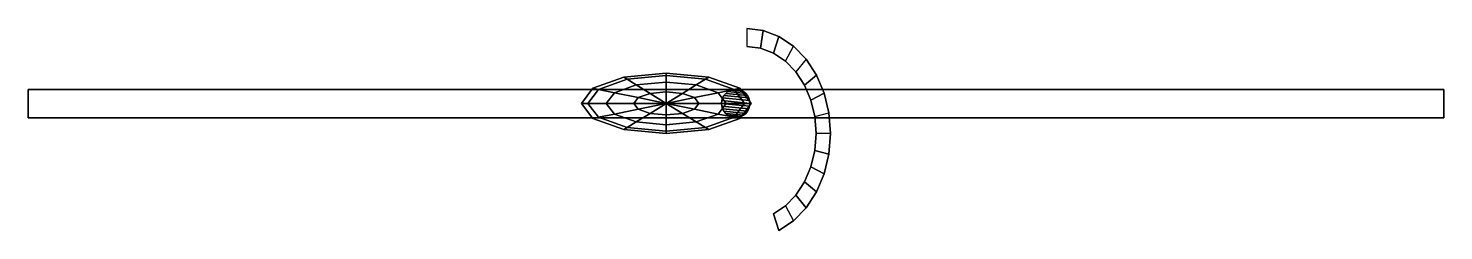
# Model space of a CAD drawing. Extents: x -25 to 25, y -4.5 to 2.7.
import ezdxf

# ---------------------------------------------------------------- set-up
doc = ezdxf.new("R2010")
doc.units = 0

# ---------------------------------------------------------------- blocks, each defined once
blk = doc.blocks.new('Noteline_007')
at = {"layer": 'Meshes', "color": 250}
mesh = blk.add_polyface(dxfattribs=at)
corners = [(25.030409, 0.499658, -0.169316), (25.030409, -0.499659, -0.169316), (-25.018436, -0.499658, -0.169316), (-25.018421, 0.499659, -0.169316), (25.030422, 0.499658, 0.219393), (25.030392, -0.499659, 0.219393), (-25.01844, -0.499658, 0.219393), (-25.018429, 0.499658, 0.219393)]
mesh.append_faces([[corners[k] for k in face] for face in [(0, 1, 2, 3), (4, 7, 6, 5), (0, 4, 5, 1), (1, 5, 6, 2), (2, 6, 7, 3), (4, 0, 3, 7)]], dxfattribs={"color": 250})
blk = doc.blocks.new('Noteline_006')
at = {"layer": 'Meshes', "color": 250}
mesh = blk.add_polyface(dxfattribs=at)
corners = [(25.030409, 0.499658, -0.169316), (25.030409, -0.499659, -0.169316), (-25.018436, -0.499658, -0.169316), (-25.018421, 0.499659, -0.169316), (25.030422, 0.499658, 0.219393), (25.030392, -0.499659, 0.219393), (-25.01844, -0.499658, 0.219393), (-25.018429, 0.499658, 0.219393)]
mesh.append_faces([[corners[k] for k in face] for face in [(0, 1, 2, 3), (4, 7, 6, 5), (0, 4, 5, 1), (1, 5, 6, 2), (2, 6, 7, 3), (4, 0, 3, 7)]], dxfattribs={"color": 250})
blk = doc.blocks.new('Noteline_005')
at = {"layer": 'Meshes', "color": 250}
mesh = blk.add_polyface(dxfattribs=at)
corners = [(25.030409, 0.499658, -0.169316), (25.030409, -0.499659, -0.169316), (-25.018436, -0.499658, -0.169316), (-25.018421, 0.499659, -0.169316), (25.030422, 0.499658, 0.219393), (25.030392, -0.499659, 0.219393), (-25.01844, -0.499658, 0.219393), (-25.018429, 0.499658, 0.219393)]
mesh.append_faces([[corners[k] for k in face] for face in [(0, 1, 2, 3), (4, 7, 6, 5), (0, 4, 5, 1), (1, 5, 6, 2), (2, 6, 7, 3), (4, 0, 3, 7)]], dxfattribs={"color": 250})
blk = doc.blocks.new('Noteline_004')
at = {"layer": 'Meshes', "color": 250}
mesh = blk.add_polyface(dxfattribs=at)
corners = [(25.030409, 0.499658, -0.169316), (25.030409, -0.499659, -0.169316), (-25.018436, -0.499658, -0.169316), (-25.018421, 0.499659, -0.169316), (25.030422, 0.499658, 0.219393), (25.030392, -0.499659, 0.219393), (-25.01844, -0.499658, 0.219393), (-25.018429, 0.499658, 0.219393)]
mesh.append_faces([[corners[k] for k in face] for face in [(0, 1, 2, 3), (4, 7, 6, 5), (0, 4, 5, 1), (1, 5, 6, 2), (2, 6, 7, 3), (4, 0, 3, 7)]], dxfattribs={"color": 250})
blk = doc.blocks.new('Noteline')
at = {"layer": 'Meshes', "color": 250}
mesh = blk.add_polyface(dxfattribs=at)
corners = [(25.030409, 0.499658, -0.169316), (25.030409, -0.499659, -0.169316), (-25.018436, -0.499658, -0.169316), (-25.018421, 0.499659, -0.169316), (25.030422, 0.499658, 0.219393), (25.030392, -0.499659, 0.219393), (-25.01844, -0.499658, 0.219393), (-25.018429, 0.499658, 0.219393)]
mesh.append_faces([[corners[k] for k in face] for face in [(0, 1, 2, 3), (4, 7, 6, 5), (0, 4, 5, 1), (1, 5, 6, 2), (2, 6, 7, 3), (4, 0, 3, 7)]], dxfattribs={"color": 250})
blk = doc.blocks.new('Cylinder_002')
at = {"layer": 'Meshes', "color": 50}
mesh = blk.add_polyface(dxfattribs=at)
corners = [(0.354293, 0.354293, -10.028073), (0.416605, 0.278366, -10.028073), (0.462906, 0.191742, -10.028073), (0.491419, 0.097749, -10.028073), (0.501046, 0, -10.028073), (0.491419, -0.097749, -10.028073), (0.462906, -0.191742, -10.028073), (0.416605, -0.278366, -10.028073), (0.354293, -0.354293, -10.028073), (0.278366, -0.416605, -10.028073), (0.191742, -0.462906, -10.028073), (0.097749, -0.491419, -10.028073), (0, -0.501046, -10.028073), (-0.097749, -0.491418, -10.028073), (-0.191742, -0.462906, -10.028073), (-0.278366, -0.416604, -10.028073), (-0.354293, -0.354293, -10.028073), (-0.416605, -0.278366, -10.028073), (-0.462906, -0.191742, -10.028073), (-0.491419, -0.097749, -10.028073), (-0.501046, 0, -10.028073), (-0.491418, 0.09775, -10.028073), (-0.462906, 0.191743, -10.028073), (-0.416604, 0.278367, -10.028073), (-0.354293, 0.354293, -10.028073), (-0.278366, 0.416605, -10.028073), (-0.191741, 0.462906, -10.028073), (-0.097748, 0.491419, -10.028073), (0.000001, 0.501046, -10.028073), (0.09775, 0.491418, -10.028073), (0.191743, 0.462906, -10.028073), (0.278367, 0.416604, -10.028073), (0.354294, 0.354292, 10.028073), (0.416605, 0.278365, 10.028073), (0.462907, 0.191741, 10.028073), (0.491419, 0.097748, 10.028073), (0.501046, -0.000001, 10.028073), (0.491418, -0.09775, 10.028073), (0.462906, -0.191743, 10.028073), (0.416604, -0.278367, 10.028073), (0.354293, -0.354293, 10.028073), (0.278366, -0.416605, 10.028073), (0.191742, -0.462906, 10.028073), (0.097749, -0.491418, 10.028073), (0, -0.501046, 10.028073), (-0.097749, -0.491419, 10.028073), (-0.191741, -0.462906, 10.028073), (-0.278365, -0.416605, 10.028073), (-0.354292, -0.354294, 10.028073), (-0.416604, -0.278367, 10.028073), (-0.462905, -0.191744, 10.028073), (-0.491418, -0.097751, 10.028073), (-0.501046, -0.000002, 10.028073), (-0.491419, 0.097747, 10.028073), (-0.462907, 0.19174, 10.028073), (-0.416606, 0.278364, 10.028073), (-0.354295, 0.354291, 10.028073), (-0.278369, 0.416603, 10.028073), (-0.191745, 0.462905, 10.028073), (-0.097753, 0.491418, 10.028073), (-0.000004, 0.501046, 10.028073), (0.097745, 0.491419, 10.028073), (0.191738, 0.462908, 10.028073), (0.278363, 0.416607, 10.028073)]
mesh.append_faces([[corners[k] for k in face] for face in [(0, 32, 33, 1), (1, 33, 34, 2), (2, 34, 35, 3), (3, 35, 36, 4), (4, 36, 37, 5), (5, 37, 38, 6), (6, 38, 39, 7), (7, 39, 40, 8), (8, 40, 41, 9), (9, 41, 42, 10), (10, 42, 43, 11), (11, 43, 44, 12), (12, 44, 45, 13), (13, 45, 46, 14), (14, 46, 47, 15), (15, 47, 48, 16), (16, 48, 49, 17), (17, 49, 50, 18), (18, 50, 51, 19), (19, 51, 52, 20), (20, 52, 53, 21), (21, 53, 54, 22), (22, 54, 55, 23), (23, 55, 56, 24), (24, 56, 57, 25), (25, 57, 58, 26), (26, 58, 59, 27), (27, 59, 60, 28), (28, 60, 61, 29), (29, 61, 62, 30), (30, 62, 63, 31), (32, 0, 31, 63), (60, 59, 62, 61), (59, 58, 63, 62), (58, 57, 32, 63), (57, 56, 33, 32), (56, 55, 34, 33), (55, 54, 35, 34), (54, 53, 36, 35), (53, 52, 37, 36), (52, 51, 38, 37), (51, 50, 39, 38), (50, 49, 40, 39), (49, 48, 41, 40), (48, 47, 42, 41), (47, 46, 43, 42), (46, 45, 44, 43)]], dxfattribs={"color": 50})
blk = doc.blocks.new('Circle_002')
at = {"layer": 'Meshes', "color": 50}
mesh = blk.add_polyface(dxfattribs=at)
corners = [(-5.659805, 1.533775, 0.328831), (-5.292688, 0.970877, 0.328831), (-5.019897, 0.328671, 0.328831), (-4.851912, -0.368163, 0.328831), (-4.79519, -1.092846, 0.328831), (-4.851912, -1.817529, 0.328831), (-5.019896, -2.514364, 0.328831), (-5.292688, -3.15657, 0.328831), (-5.659805, -3.719469, 0.328831), (-6.107139, -4.181427, 0.328831), (-6.617498, -4.524693, 0.328831), (-7.747168, 2.621758, 0.328831), (-7.171264, 2.550381, 0.328831), (-6.617493, 2.338998, 0.328831), (-6.107134, 1.99573, 0.328831), (-6.39055, 1.461993, 0.328831), (-6.812713, 1.74594, 0.328831), (-7.270787, 1.920794, 0.328831), (-7.747169, 1.979836, 0.328831), (-6.812717, -3.931635, 0.328831), (-6.390553, -3.647689, 0.328831), (-6.020524, -3.265561, 0.328831), (-5.716848, -2.799937, 0.328831), (-5.491197, -2.268711, 0.328831), (-5.352242, -1.692297, 0.328831), (-5.305323, -1.092846, 0.328831), (-5.352242, -0.493396, 0.328831), (-5.491198, 0.083018, 0.328831), (-5.716848, 0.614244, 0.328831), (-6.020524, 1.079868, 0.328831), (-6.020524, 1.079868, -0.272689), (-5.716848, 0.614244, -0.272689), (-5.491198, 0.083018, -0.272689), (-5.352242, -0.493396, -0.272689), (-5.305323, -1.092846, -0.272689), (-5.352242, -1.692297, -0.272689), (-5.491197, -2.268711, -0.272689), (-5.716848, -2.799937, -0.272689), (-6.020524, -3.265561, -0.272689), (-6.390553, -3.647689, -0.272689), (-6.812717, -3.931635, -0.272689), (-7.747169, 1.979836, -0.272689), (-7.270787, 1.920794, -0.272689), (-6.812713, 1.74594, -0.272689), (-6.39055, 1.461993, -0.272689), (-6.107134, 1.99573, -0.272689), (-6.617493, 2.338998, -0.272689), (-7.171264, 2.550381, -0.272689), (-7.747168, 2.621758, -0.272689), (-6.617498, -4.524693, -0.272689), (-6.107139, -4.181427, -0.272689), (-5.659805, -3.719469, -0.272689), (-5.292688, -3.15657, -0.272689), (-5.019896, -2.514364, -0.272689), (-4.851912, -1.817529, -0.272689), (-4.79519, -1.092846, -0.272689), (-4.851912, -0.368163, -0.272689), (-5.019897, 0.328671, -0.272689), (-5.292688, 0.970877, -0.272689), (-5.659805, 1.533775, -0.272689)]
mesh.append_faces([[corners[k] for k in face] for face in [(14, 0, 29, 15), (14, 13, 16, 15), (13, 12, 17, 16), (12, 11, 18, 17), (9, 10, 19, 20), (9, 8, 21, 20), (8, 7, 22, 21), (7, 6, 23, 22), (6, 5, 24, 23), (5, 4, 25, 24), (3, 4, 25, 26), (3, 2, 27, 26), (2, 1, 28, 27), (1, 0, 29, 28), (28, 29, 30, 31), (27, 28, 31, 32), (26, 27, 32, 33), (26, 25, 34, 33), (24, 25, 34, 35), (23, 24, 35, 36), (22, 23, 36, 37), (21, 22, 37, 38), (20, 21, 38, 39), (20, 19, 40, 39), (19, 10, 49, 40), (17, 18, 41, 42), (16, 17, 42, 43), (15, 16, 43, 44), (15, 29, 30, 44), (14, 0, 59, 45), (14, 13, 46, 45), (13, 12, 47, 46), (12, 11, 48, 47), (9, 10, 49, 50), (9, 8, 51, 50), (8, 7, 52, 51), (7, 6, 53, 52), (6, 5, 54, 53), (5, 4, 55, 54), (3, 4, 55, 56), (3, 2, 57, 56), (2, 1, 58, 57), (1, 0, 59, 58), (45, 59, 30, 44), (45, 46, 43, 44), (46, 47, 42, 43), (47, 48, 41, 42), (50, 49, 40, 39), (50, 51, 38, 39), (51, 52, 37, 38), (52, 53, 36, 37), (53, 54, 35, 36), (54, 55, 34, 35), (56, 55, 34, 33), (56, 57, 32, 33), (57, 58, 31, 32), (58, 59, 30, 31)]], dxfattribs={"color": 50})
blk = doc.blocks.new('Sphere_002')
at = {"layer": 'Meshes', "color": 50}
mesh = blk.add_polyface(dxfattribs=at)
corners = [(2.120516, 0, -16.11142), (2.770588, 0, -16.676001), (2.998862, 0, -17.341972), (0.993864, 0.203848, -18.949768), (1.836421, 0.376663, -18.572525), (2.399399, 0.492133, -18.007944), (2.597091, 0.532681, -17.341972), (2.399399, 0.492133, -16.676001), (1.836421, 0.376663, -16.11142), (0.993864, 0.203848, -15.734178), (0.573807, 0.353076, -15.734178), (1.060258, 0.652399, -16.11142), (1.385294, 0.8524, -16.676001), (1.499431, 0.922631, -17.341972), (1.385294, 0.8524, -18.007944), (1.060258, 0.652399, -18.572525), (0.573808, 0.353076, -18.949768), (0, 0.407697, -18.949768), (0, 0.753325, -18.572525), (0, 0.984267, -18.007944), (0, 1.065363, -17.341972), (0, 0.984267, -16.676001), (0, 0.753325, -16.11142), (0, 0.407697, -15.734178), (-0.573808, 0.353076, -15.734178), (-1.060258, 0.652399, -16.11142), (-1.385294, 0.8524, -16.676001), (-1.499431, 0.922631, -17.341972), (-1.385294, 0.8524, -18.007944), (-1.060258, 0.652399, -18.572525), (-0.573808, 0.353076, -18.949768), (-0.993864, 0.203848, -18.949768), (-1.836421, 0.376663, -18.572525), (-2.399399, 0.492133, -18.007944), (-2.597091, 0.532681, -17.341972), (-2.399399, 0.492133, -16.676001), (-1.836421, 0.376663, -16.11142), (-0.993864, 0.203848, -15.734178), (0, 0, -15.601707), (-1.147615, 0, -15.734178), (-2.120516, 0, -16.11142), (-2.770588, 0, -16.676001), (-2.998862, 0, -17.341972), (-2.770588, 0, -18.007944), (-2.120516, 0, -18.572525), (-1.147615, 0, -18.949768), (0, 0, -19.082237), (-0.993864, -0.203848, -18.949768), (-1.836421, -0.376663, -18.572525), (-2.399399, -0.492133, -18.007944), (-2.597091, -0.532681, -17.341972), (-2.399399, -0.492133, -16.676001), (-1.836421, -0.376663, -16.11142), (-0.993864, -0.203848, -15.734178), (-0.573807, -0.353076, -15.734178), (-1.060258, -0.652399, -16.11142), (-1.385294, -0.8524, -16.676001), (-1.499431, -0.922631, -17.341972), (-1.385294, -0.8524, -18.007944), (-1.060258, -0.652399, -18.572525), (-0.573807, -0.353076, -18.949768), (0, -0.407697, -18.949768), (0, -0.753325, -18.572525), (0, -0.984267, -18.007944), (0, -1.065363, -17.341972), (0, -0.984267, -16.676001), (0, -0.753325, -16.11142), (0, -0.407697, -15.734178), (0.573807, -0.353076, -15.734178), (1.060258, -0.652399, -16.11142), (1.385294, -0.8524, -16.676001), (1.499431, -0.922631, -17.341972), (1.385294, -0.8524, -18.007944), (1.060258, -0.652399, -18.572525), (0.573808, -0.353076, -18.949768), (0.993864, -0.203848, -18.949768), (1.836421, -0.376663, -18.572525), (2.399399, -0.492133, -18.007944), (2.597091, -0.532681, -17.341972), (2.399399, -0.492133, -16.676001), (1.836421, -0.376663, -16.11142), (0.993864, -0.203848, -15.734178), (1.147615, 0, -15.734178), (2.770588, 0, -18.007944), (2.120516, 0, -18.572525), (1.147615, 0, -18.949768)]
mesh.append_faces([[corners[k] for k in face] for face in [(46, 3, 85), (85, 3, 4, 84), (84, 4, 5, 83), (83, 5, 6, 2), (2, 6, 7, 1), (8, 0, 1, 7), (0, 8, 9, 82), (82, 9, 38), (9, 10, 38), (8, 11, 10, 9), (7, 12, 11, 8), (6, 13, 12, 7), (5, 14, 13, 6), (4, 15, 14, 5), (3, 16, 15, 4), (46, 16, 3), (46, 17, 16), (16, 17, 18, 15), (15, 18, 19, 14), (14, 19, 20, 13), (13, 20, 21, 12), (12, 21, 22, 11), (11, 22, 23, 10), (10, 23, 38), (23, 24, 38), (22, 25, 24, 23), (21, 26, 25, 22), (20, 27, 26, 21), (19, 28, 27, 20), (18, 29, 28, 19), (17, 30, 29, 18), (46, 30, 17), (46, 31, 30), (30, 31, 32, 29), (29, 32, 33, 28), (28, 33, 34, 27), (27, 34, 35, 26), (26, 35, 36, 25), (25, 36, 37, 24), (24, 37, 38), (37, 39, 38), (36, 40, 39, 37), (35, 41, 40, 36), (34, 42, 41, 35), (33, 43, 42, 34), (32, 44, 43, 33), (31, 45, 44, 32), (46, 45, 31), (46, 47, 45), (45, 47, 48, 44), (44, 48, 49, 43), (43, 49, 50, 42), (42, 50, 51, 41), (41, 51, 52, 40), (40, 52, 53, 39), (39, 53, 38), (53, 54, 38), (52, 55, 54, 53), (51, 56, 55, 52), (50, 57, 56, 51), (49, 58, 57, 50), (48, 59, 58, 49), (47, 60, 59, 48), (46, 60, 47), (46, 61, 60), (60, 61, 62, 59), (59, 62, 63, 58), (58, 63, 64, 57), (57, 64, 65, 56), (56, 65, 66, 55), (55, 66, 67, 54), (54, 67, 38), (67, 68, 38), (66, 69, 68, 67), (65, 70, 69, 66), (64, 71, 70, 65), (63, 72, 71, 64), (62, 73, 72, 63), (61, 74, 73, 62), (46, 74, 61), (46, 75, 74), (74, 75, 76, 73), (73, 76, 77, 72), (72, 77, 78, 71), (71, 78, 79, 70), (70, 79, 80, 69), (69, 80, 81, 68), (68, 81, 38), (81, 82, 38), (80, 0, 82, 81), (0, 80, 79, 1), (78, 2, 1, 79), (77, 83, 2, 78), (76, 84, 83, 77), (75, 85, 84, 76), (46, 85, 75)]], dxfattribs={"color": 50})
blk = doc.blocks.new('Cylinder_001')
at = {"layer": 'Meshes', "color": 170}
mesh = blk.add_polyface(dxfattribs=at)
corners = [(0.354293, 0.354293, -10.028073), (0.416605, 0.278366, -10.028073), (0.462906, 0.191742, -10.028073), (0.491419, 0.097749, -10.028073), (0.501046, 0, -10.028073), (0.491419, -0.097749, -10.028073), (0.462906, -0.191742, -10.028073), (0.416605, -0.278366, -10.028073), (0.354293, -0.354293, -10.028073), (0.278366, -0.416605, -10.028073), (0.191742, -0.462906, -10.028073), (0.097749, -0.491419, -10.028073), (0, -0.501046, -10.028073), (-0.097749, -0.491418, -10.028073), (-0.191742, -0.462906, -10.028073), (-0.278366, -0.416604, -10.028073), (-0.354293, -0.354293, -10.028073), (-0.416605, -0.278366, -10.028073), (-0.462906, -0.191742, -10.028073), (-0.491419, -0.097749, -10.028073), (-0.501046, 0, -10.028073), (-0.491418, 0.09775, -10.028073), (-0.462906, 0.191743, -10.028073), (-0.416604, 0.278367, -10.028073), (-0.354293, 0.354293, -10.028073), (-0.278366, 0.416605, -10.028073), (-0.191741, 0.462906, -10.028073), (-0.097748, 0.491419, -10.028073), (0.000001, 0.501046, -10.028073), (0.09775, 0.491418, -10.028073), (0.191743, 0.462906, -10.028073), (0.278367, 0.416604, -10.028073), (0.354294, 0.354292, 10.028073), (0.416605, 0.278365, 10.028073), (0.462907, 0.191741, 10.028073), (0.491419, 0.097748, 10.028073), (0.501046, -0.000001, 10.028073), (0.491418, -0.09775, 10.028073), (0.462906, -0.191743, 10.028073), (0.416604, -0.278367, 10.028073), (0.354293, -0.354293, 10.028073), (0.278366, -0.416605, 10.028073), (0.191742, -0.462906, 10.028073), (0.097749, -0.491418, 10.028073), (0, -0.501046, 10.028073), (-0.097749, -0.491419, 10.028073), (-0.191741, -0.462906, 10.028073), (-0.278365, -0.416605, 10.028073), (-0.354292, -0.354294, 10.028073), (-0.416604, -0.278367, 10.028073), (-0.462905, -0.191744, 10.028073), (-0.491418, -0.097751, 10.028073), (-0.501046, -0.000002, 10.028073), (-0.491419, 0.097747, 10.028073), (-0.462907, 0.19174, 10.028073), (-0.416606, 0.278364, 10.028073), (-0.354295, 0.354291, 10.028073), (-0.278369, 0.416603, 10.028073), (-0.191745, 0.462905, 10.028073), (-0.097753, 0.491418, 10.028073), (-0.000004, 0.501046, 10.028073), (0.097745, 0.491419, 10.028073), (0.191738, 0.462908, 10.028073), (0.278363, 0.416607, 10.028073)]
mesh.append_faces([[corners[k] for k in face] for face in [(0, 32, 33, 1), (1, 33, 34, 2), (2, 34, 35, 3), (3, 35, 36, 4), (4, 36, 37, 5), (5, 37, 38, 6), (6, 38, 39, 7), (7, 39, 40, 8), (8, 40, 41, 9), (9, 41, 42, 10), (10, 42, 43, 11), (11, 43, 44, 12), (12, 44, 45, 13), (13, 45, 46, 14), (14, 46, 47, 15), (15, 47, 48, 16), (16, 48, 49, 17), (17, 49, 50, 18), (18, 50, 51, 19), (19, 51, 52, 20), (20, 52, 53, 21), (21, 53, 54, 22), (22, 54, 55, 23), (23, 55, 56, 24), (24, 56, 57, 25), (25, 57, 58, 26), (26, 58, 59, 27), (27, 59, 60, 28), (28, 60, 61, 29), (29, 61, 62, 30), (30, 62, 63, 31), (32, 0, 31, 63), (60, 59, 62, 61), (59, 58, 63, 62), (58, 57, 32, 63), (57, 56, 33, 32), (56, 55, 34, 33), (55, 54, 35, 34), (54, 53, 36, 35), (53, 52, 37, 36), (52, 51, 38, 37), (51, 50, 39, 38), (50, 49, 40, 39), (49, 48, 41, 40), (48, 47, 42, 41), (47, 46, 43, 42), (46, 45, 44, 43)]], dxfattribs={"color": 170})
blk = doc.blocks.new('Circle_001')
at = {"layer": 'Meshes', "color": 170}
mesh = blk.add_polyface(dxfattribs=at)
corners = [(-5.659805, 1.533775, 0.328831), (-5.292688, 0.970877, 0.328831), (-5.019897, 0.328671, 0.328831), (-4.851912, -0.368163, 0.328831), (-4.79519, -1.092846, 0.328831), (-4.851912, -1.817529, 0.328831), (-5.019896, -2.514364, 0.328831), (-5.292688, -3.15657, 0.328831), (-5.659805, -3.719469, 0.328831), (-6.107139, -4.181427, 0.328831), (-6.617498, -4.524693, 0.328831), (-7.747168, 2.621758, 0.328831), (-7.171264, 2.550381, 0.328831), (-6.617493, 2.338998, 0.328831), (-6.107134, 1.99573, 0.328831), (-6.39055, 1.461993, 0.328831), (-6.812713, 1.74594, 0.328831), (-7.270787, 1.920794, 0.328831), (-7.747169, 1.979836, 0.328831), (-6.812717, -3.931635, 0.328831), (-6.390553, -3.647689, 0.328831), (-6.020524, -3.265561, 0.328831), (-5.716848, -2.799937, 0.328831), (-5.491197, -2.268711, 0.328831), (-5.352242, -1.692297, 0.328831), (-5.305323, -1.092846, 0.328831), (-5.352242, -0.493396, 0.328831), (-5.491198, 0.083018, 0.328831), (-5.716848, 0.614244, 0.328831), (-6.020524, 1.079868, 0.328831), (-6.020524, 1.079868, -0.272689), (-5.716848, 0.614244, -0.272689), (-5.491198, 0.083018, -0.272689), (-5.352242, -0.493396, -0.272689), (-5.305323, -1.092846, -0.272689), (-5.352242, -1.692297, -0.272689), (-5.491197, -2.268711, -0.272689), (-5.716848, -2.799937, -0.272689), (-6.020524, -3.265561, -0.272689), (-6.390553, -3.647689, -0.272689), (-6.812717, -3.931635, -0.272689), (-7.747169, 1.979836, -0.272689), (-7.270787, 1.920794, -0.272689), (-6.812713, 1.74594, -0.272689), (-6.39055, 1.461993, -0.272689), (-6.107134, 1.99573, -0.272689), (-6.617493, 2.338998, -0.272689), (-7.171264, 2.550381, -0.272689), (-7.747168, 2.621758, -0.272689), (-6.617498, -4.524693, -0.272689), (-6.107139, -4.181427, -0.272689), (-5.659805, -3.719469, -0.272689), (-5.292688, -3.15657, -0.272689), (-5.019896, -2.514364, -0.272689), (-4.851912, -1.817529, -0.272689), (-4.79519, -1.092846, -0.272689), (-4.851912, -0.368163, -0.272689), (-5.019897, 0.328671, -0.272689), (-5.292688, 0.970877, -0.272689), (-5.659805, 1.533775, -0.272689)]
mesh.append_faces([[corners[k] for k in face] for face in [(14, 0, 29, 15), (14, 13, 16, 15), (13, 12, 17, 16), (12, 11, 18, 17), (9, 10, 19, 20), (9, 8, 21, 20), (8, 7, 22, 21), (7, 6, 23, 22), (6, 5, 24, 23), (5, 4, 25, 24), (3, 4, 25, 26), (3, 2, 27, 26), (2, 1, 28, 27), (1, 0, 29, 28), (28, 29, 30, 31), (27, 28, 31, 32), (26, 27, 32, 33), (26, 25, 34, 33), (24, 25, 34, 35), (23, 24, 35, 36), (22, 23, 36, 37), (21, 22, 37, 38), (20, 21, 38, 39), (20, 19, 40, 39), (19, 10, 49, 40), (17, 18, 41, 42), (16, 17, 42, 43), (15, 16, 43, 44), (15, 29, 30, 44), (14, 0, 59, 45), (14, 13, 46, 45), (13, 12, 47, 46), (12, 11, 48, 47), (9, 10, 49, 50), (9, 8, 51, 50), (8, 7, 52, 51), (7, 6, 53, 52), (6, 5, 54, 53), (5, 4, 55, 54), (3, 4, 55, 56), (3, 2, 57, 56), (2, 1, 58, 57), (1, 0, 59, 58), (45, 59, 30, 44), (45, 46, 43, 44), (46, 47, 42, 43), (47, 48, 41, 42), (50, 49, 40, 39), (50, 51, 38, 39), (51, 52, 37, 38), (52, 53, 36, 37), (53, 54, 35, 36), (54, 55, 34, 35), (56, 55, 34, 33), (56, 57, 32, 33), (57, 58, 31, 32), (58, 59, 30, 31)]], dxfattribs={"color": 170})
blk = doc.blocks.new('Sphere_001')
at = {"layer": 'Meshes', "color": 170}
mesh = blk.add_polyface(dxfattribs=at)
corners = [(2.120516, 0, -16.11142), (2.770588, 0, -16.676001), (2.998862, 0, -17.341972), (0.993864, 0.203848, -18.949768), (1.836421, 0.376663, -18.572525), (2.399399, 0.492133, -18.007944), (2.597091, 0.532681, -17.341972), (2.399399, 0.492133, -16.676001), (1.836421, 0.376663, -16.11142), (0.993864, 0.203848, -15.734178), (0.573807, 0.353076, -15.734178), (1.060258, 0.652399, -16.11142), (1.385294, 0.8524, -16.676001), (1.499431, 0.922631, -17.341972), (1.385294, 0.8524, -18.007944), (1.060258, 0.652399, -18.572525), (0.573808, 0.353076, -18.949768), (0, 0.407697, -18.949768), (0, 0.753325, -18.572525), (0, 0.984267, -18.007944), (0, 1.065363, -17.341972), (0, 0.984267, -16.676001), (0, 0.753325, -16.11142), (0, 0.407697, -15.734178), (-0.573808, 0.353076, -15.734178), (-1.060258, 0.652399, -16.11142), (-1.385294, 0.8524, -16.676001), (-1.499431, 0.922631, -17.341972), (-1.385294, 0.8524, -18.007944), (-1.060258, 0.652399, -18.572525), (-0.573808, 0.353076, -18.949768), (-0.993864, 0.203848, -18.949768), (-1.836421, 0.376663, -18.572525), (-2.399399, 0.492133, -18.007944), (-2.597091, 0.532681, -17.341972), (-2.399399, 0.492133, -16.676001), (-1.836421, 0.376663, -16.11142), (-0.993864, 0.203848, -15.734178), (0, 0, -15.601707), (-1.147615, 0, -15.734178), (-2.120516, 0, -16.11142), (-2.770588, 0, -16.676001), (-2.998862, 0, -17.341972), (-2.770588, 0, -18.007944), (-2.120516, 0, -18.572525), (-1.147615, 0, -18.949768), (0, 0, -19.082237), (-0.993864, -0.203848, -18.949768), (-1.836421, -0.376663, -18.572525), (-2.399399, -0.492133, -18.007944), (-2.597091, -0.532681, -17.341972), (-2.399399, -0.492133, -16.676001), (-1.836421, -0.376663, -16.11142), (-0.993864, -0.203848, -15.734178), (-0.573807, -0.353076, -15.734178), (-1.060258, -0.652399, -16.11142), (-1.385294, -0.8524, -16.676001), (-1.499431, -0.922631, -17.341972), (-1.385294, -0.8524, -18.007944), (-1.060258, -0.652399, -18.572525), (-0.573807, -0.353076, -18.949768), (0, -0.407697, -18.949768), (0, -0.753325, -18.572525), (0, -0.984267, -18.007944), (0, -1.065363, -17.341972), (0, -0.984267, -16.676001), (0, -0.753325, -16.11142), (0, -0.407697, -15.734178), (0.573807, -0.353076, -15.734178), (1.060258, -0.652399, -16.11142), (1.385294, -0.8524, -16.676001), (1.499431, -0.922631, -17.341972), (1.385294, -0.8524, -18.007944), (1.060258, -0.652399, -18.572525), (0.573808, -0.353076, -18.949768), (0.993864, -0.203848, -18.949768), (1.836421, -0.376663, -18.572525), (2.399399, -0.492133, -18.007944), (2.597091, -0.532681, -17.341972), (2.399399, -0.492133, -16.676001), (1.836421, -0.376663, -16.11142), (0.993864, -0.203848, -15.734178), (1.147615, 0, -15.734178), (2.770588, 0, -18.007944), (2.120516, 0, -18.572525), (1.147615, 0, -18.949768)]
mesh.append_faces([[corners[k] for k in face] for face in [(46, 3, 85), (85, 3, 4, 84), (84, 4, 5, 83), (83, 5, 6, 2), (2, 6, 7, 1), (8, 0, 1, 7), (0, 8, 9, 82), (82, 9, 38), (9, 10, 38), (8, 11, 10, 9), (7, 12, 11, 8), (6, 13, 12, 7), (5, 14, 13, 6), (4, 15, 14, 5), (3, 16, 15, 4), (46, 16, 3), (46, 17, 16), (16, 17, 18, 15), (15, 18, 19, 14), (14, 19, 20, 13), (13, 20, 21, 12), (12, 21, 22, 11), (11, 22, 23, 10), (10, 23, 38), (23, 24, 38), (22, 25, 24, 23), (21, 26, 25, 22), (20, 27, 26, 21), (19, 28, 27, 20), (18, 29, 28, 19), (17, 30, 29, 18), (46, 30, 17), (46, 31, 30), (30, 31, 32, 29), (29, 32, 33, 28), (28, 33, 34, 27), (27, 34, 35, 26), (26, 35, 36, 25), (25, 36, 37, 24), (24, 37, 38), (37, 39, 38), (36, 40, 39, 37), (35, 41, 40, 36), (34, 42, 41, 35), (33, 43, 42, 34), (32, 44, 43, 33), (31, 45, 44, 32), (46, 45, 31), (46, 47, 45), (45, 47, 48, 44), (44, 48, 49, 43), (43, 49, 50, 42), (42, 50, 51, 41), (41, 51, 52, 40), (40, 52, 53, 39), (39, 53, 38), (53, 54, 38), (52, 55, 54, 53), (51, 56, 55, 52), (50, 57, 56, 51), (49, 58, 57, 50), (48, 59, 58, 49), (47, 60, 59, 48), (46, 60, 47), (46, 61, 60), (60, 61, 62, 59), (59, 62, 63, 58), (58, 63, 64, 57), (57, 64, 65, 56), (56, 65, 66, 55), (55, 66, 67, 54), (54, 67, 38), (67, 68, 38), (66, 69, 68, 67), (65, 70, 69, 66), (64, 71, 70, 65), (63, 72, 71, 64), (62, 73, 72, 63), (61, 74, 73, 62), (46, 74, 61), (46, 75, 74), (74, 75, 76, 73), (73, 76, 77, 72), (72, 77, 78, 71), (71, 78, 79, 70), (70, 79, 80, 69), (69, 80, 81, 68), (68, 81, 38), (81, 82, 38), (80, 0, 82, 81), (0, 80, 79, 1), (78, 2, 1, 79), (77, 83, 2, 78), (76, 84, 83, 77), (75, 85, 84, 76), (46, 85, 75)]], dxfattribs={"color": 170})
blk = doc.blocks.new('Sphere')
at = {"layer": 'Meshes', "color": 90}
mesh = blk.add_polyface(dxfattribs=at)
corners = [(2.120516, 0, -16.11142), (2.770588, 0, -16.676001), (2.998862, 0, -17.341972), (0.993864, 0.203848, -18.949768), (1.836421, 0.376663, -18.572525), (2.399399, 0.492133, -18.007944), (2.597091, 0.532681, -17.341972), (2.399399, 0.492133, -16.676001), (1.836421, 0.376663, -16.11142), (0.993864, 0.203848, -15.734178), (0.573807, 0.353076, -15.734178), (1.060258, 0.652399, -16.11142), (1.385294, 0.8524, -16.676001), (1.499431, 0.922631, -17.341972), (1.385294, 0.8524, -18.007944), (1.060258, 0.652399, -18.572525), (0.573808, 0.353076, -18.949768), (0, 0.407697, -18.949768), (0, 0.753325, -18.572525), (0, 0.984267, -18.007944), (0, 1.065363, -17.341972), (0, 0.984267, -16.676001), (0, 0.753325, -16.11142), (0, 0.407697, -15.734178), (-0.573808, 0.353076, -15.734178), (-1.060258, 0.652399, -16.11142), (-1.385294, 0.8524, -16.676001), (-1.499431, 0.922631, -17.341972), (-1.385294, 0.8524, -18.007944), (-1.060258, 0.652399, -18.572525), (-0.573808, 0.353076, -18.949768), (-0.993864, 0.203848, -18.949768), (-1.836421, 0.376663, -18.572525), (-2.399399, 0.492133, -18.007944), (-2.597091, 0.532681, -17.341972), (-2.399399, 0.492133, -16.676001), (-1.836421, 0.376663, -16.11142), (-0.993864, 0.203848, -15.734178), (0, 0, -15.601707), (-1.147615, 0, -15.734178), (-2.120516, 0, -16.11142), (-2.770588, 0, -16.676001), (-2.998862, 0, -17.341972), (-2.770588, 0, -18.007944), (-2.120516, 0, -18.572525), (-1.147615, 0, -18.949768), (0, 0, -19.082237), (-0.993864, -0.203848, -18.949768), (-1.836421, -0.376663, -18.572525), (-2.399399, -0.492133, -18.007944), (-2.597091, -0.532681, -17.341972), (-2.399399, -0.492133, -16.676001), (-1.836421, -0.376663, -16.11142), (-0.993864, -0.203848, -15.734178), (-0.573807, -0.353076, -15.734178), (-1.060258, -0.652399, -16.11142), (-1.385294, -0.8524, -16.676001), (-1.499431, -0.922631, -17.341972), (-1.385294, -0.8524, -18.007944), (-1.060258, -0.652399, -18.572525), (-0.573807, -0.353076, -18.949768), (0, -0.407697, -18.949768), (0, -0.753325, -18.572525), (0, -0.984267, -18.007944), (0, -1.065363, -17.341972), (0, -0.984267, -16.676001), (0, -0.753325, -16.11142), (0, -0.407697, -15.734178), (0.573807, -0.353076, -15.734178), (1.060258, -0.652399, -16.11142), (1.385294, -0.8524, -16.676001), (1.499431, -0.922631, -17.341972), (1.385294, -0.8524, -18.007944), (1.060258, -0.652399, -18.572525), (0.573808, -0.353076, -18.949768), (0.993864, -0.203848, -18.949768), (1.836421, -0.376663, -18.572525), (2.399399, -0.492133, -18.007944), (2.597091, -0.532681, -17.341972), (2.399399, -0.492133, -16.676001), (1.836421, -0.376663, -16.11142), (0.993864, -0.203848, -15.734178), (1.147615, 0, -15.734178), (2.770588, 0, -18.007944), (2.120516, 0, -18.572525), (1.147615, 0, -18.949768)]
mesh.append_faces([[corners[k] for k in face] for face in [(46, 3, 85), (85, 3, 4, 84), (84, 4, 5, 83), (83, 5, 6, 2), (2, 6, 7, 1), (8, 0, 1, 7), (0, 8, 9, 82), (82, 9, 38), (9, 10, 38), (8, 11, 10, 9), (7, 12, 11, 8), (6, 13, 12, 7), (5, 14, 13, 6), (4, 15, 14, 5), (3, 16, 15, 4), (46, 16, 3), (46, 17, 16), (16, 17, 18, 15), (15, 18, 19, 14), (14, 19, 20, 13), (13, 20, 21, 12), (12, 21, 22, 11), (11, 22, 23, 10), (10, 23, 38), (23, 24, 38), (22, 25, 24, 23), (21, 26, 25, 22), (20, 27, 26, 21), (19, 28, 27, 20), (18, 29, 28, 19), (17, 30, 29, 18), (46, 30, 17), (46, 31, 30), (30, 31, 32, 29), (29, 32, 33, 28), (28, 33, 34, 27), (27, 34, 35, 26), (26, 35, 36, 25), (25, 36, 37, 24), (24, 37, 38), (37, 39, 38), (36, 40, 39, 37), (35, 41, 40, 36), (34, 42, 41, 35), (33, 43, 42, 34), (32, 44, 43, 33), (31, 45, 44, 32), (46, 45, 31), (46, 47, 45), (45, 47, 48, 44), (44, 48, 49, 43), (43, 49, 50, 42), (42, 50, 51, 41), (41, 51, 52, 40), (40, 52, 53, 39), (39, 53, 38), (53, 54, 38), (52, 55, 54, 53), (51, 56, 55, 52), (50, 57, 56, 51), (49, 58, 57, 50), (48, 59, 58, 49), (47, 60, 59, 48), (46, 60, 47), (46, 61, 60), (60, 61, 62, 59), (59, 62, 63, 58), (58, 63, 64, 57), (57, 64, 65, 56), (56, 65, 66, 55), (55, 66, 67, 54), (54, 67, 38), (67, 68, 38), (66, 69, 68, 67), (65, 70, 69, 66), (64, 71, 70, 65), (63, 72, 71, 64), (62, 73, 72, 63), (61, 74, 73, 62), (46, 74, 61), (46, 75, 74), (74, 75, 76, 73), (73, 76, 77, 72), (72, 77, 78, 71), (71, 78, 79, 70), (70, 79, 80, 69), (69, 80, 81, 68), (68, 81, 38), (81, 82, 38), (80, 0, 82, 81), (0, 80, 79, 1), (78, 2, 1, 79), (77, 83, 2, 78), (76, 84, 83, 77), (75, 85, 84, 76), (46, 85, 75)]], dxfattribs={"color": 90})
blk = doc.blocks.new('Circle')
at = {"layer": 'Meshes', "color": 90}
mesh = blk.add_polyface(dxfattribs=at)
corners = [(-5.659805, 1.533775, 0.328831), (-5.292688, 0.970877, 0.328831), (-5.019897, 0.328671, 0.328831), (-4.851912, -0.368163, 0.328831), (-4.79519, -1.092846, 0.328831), (-4.851912, -1.817529, 0.328831), (-5.019896, -2.514364, 0.328831), (-5.292688, -3.15657, 0.328831), (-5.659805, -3.719469, 0.328831), (-6.107139, -4.181427, 0.328831), (-6.617498, -4.524693, 0.328831), (-7.747168, 2.621758, 0.328831), (-7.171264, 2.550381, 0.328831), (-6.617493, 2.338998, 0.328831), (-6.107134, 1.99573, 0.328831), (-6.39055, 1.461993, 0.328831), (-6.812713, 1.74594, 0.328831), (-7.270787, 1.920794, 0.328831), (-7.747169, 1.979836, 0.328831), (-6.812717, -3.931635, 0.328831), (-6.390553, -3.647689, 0.328831), (-6.020524, -3.265561, 0.328831), (-5.716848, -2.799937, 0.328831), (-5.491197, -2.268711, 0.328831), (-5.352242, -1.692297, 0.328831), (-5.305323, -1.092846, 0.328831), (-5.352242, -0.493396, 0.328831), (-5.491198, 0.083018, 0.328831), (-5.716848, 0.614244, 0.328831), (-6.020524, 1.079868, 0.328831), (-6.020524, 1.079868, -0.272689), (-5.716848, 0.614244, -0.272689), (-5.491198, 0.083018, -0.272689), (-5.352242, -0.493396, -0.272689), (-5.305323, -1.092846, -0.272689), (-5.352242, -1.692297, -0.272689), (-5.491197, -2.268711, -0.272689), (-5.716848, -2.799937, -0.272689), (-6.020524, -3.265561, -0.272689), (-6.390553, -3.647689, -0.272689), (-6.812717, -3.931635, -0.272689), (-7.747169, 1.979836, -0.272689), (-7.270787, 1.920794, -0.272689), (-6.812713, 1.74594, -0.272689), (-6.39055, 1.461993, -0.272689), (-6.107134, 1.99573, -0.272689), (-6.617493, 2.338998, -0.272689), (-7.171264, 2.550381, -0.272689), (-7.747168, 2.621758, -0.272689), (-6.617498, -4.524693, -0.272689), (-6.107139, -4.181427, -0.272689), (-5.659805, -3.719469, -0.272689), (-5.292688, -3.15657, -0.272689), (-5.019896, -2.514364, -0.272689), (-4.851912, -1.817529, -0.272689), (-4.79519, -1.092846, -0.272689), (-4.851912, -0.368163, -0.272689), (-5.019897, 0.328671, -0.272689), (-5.292688, 0.970877, -0.272689), (-5.659805, 1.533775, -0.272689)]
mesh.append_faces([[corners[k] for k in face] for face in [(14, 0, 29, 15), (14, 13, 16, 15), (13, 12, 17, 16), (12, 11, 18, 17), (9, 10, 19, 20), (9, 8, 21, 20), (8, 7, 22, 21), (7, 6, 23, 22), (6, 5, 24, 23), (5, 4, 25, 24), (3, 4, 25, 26), (3, 2, 27, 26), (2, 1, 28, 27), (1, 0, 29, 28), (28, 29, 30, 31), (27, 28, 31, 32), (26, 27, 32, 33), (26, 25, 34, 33), (24, 25, 34, 35), (23, 24, 35, 36), (22, 23, 36, 37), (21, 22, 37, 38), (20, 21, 38, 39), (20, 19, 40, 39), (19, 10, 49, 40), (17, 18, 41, 42), (16, 17, 42, 43), (15, 16, 43, 44), (15, 29, 30, 44), (14, 0, 59, 45), (14, 13, 46, 45), (13, 12, 47, 46), (12, 11, 48, 47), (9, 10, 49, 50), (9, 8, 51, 50), (8, 7, 52, 51), (7, 6, 53, 52), (6, 5, 54, 53), (5, 4, 55, 54), (3, 4, 55, 56), (3, 2, 57, 56), (2, 1, 58, 57), (1, 0, 59, 58), (45, 59, 30, 44), (45, 46, 43, 44), (46, 47, 42, 43), (47, 48, 41, 42), (50, 49, 40, 39), (50, 51, 38, 39), (51, 52, 37, 38), (52, 53, 36, 37), (53, 54, 35, 36), (54, 55, 34, 35), (56, 55, 34, 33), (56, 57, 32, 33), (57, 58, 31, 32), (58, 59, 30, 31)]], dxfattribs={"color": 90})
blk = doc.blocks.new('Cylinder')
at = {"layer": 'Meshes', "color": 90}
mesh = blk.add_polyface(dxfattribs=at)
corners = [(0.354293, 0.354293, -10.028073), (0.416605, 0.278366, -10.028073), (0.462906, 0.191742, -10.028073), (0.491419, 0.097749, -10.028073), (0.501046, 0, -10.028073), (0.491419, -0.097749, -10.028073), (0.462906, -0.191742, -10.028073), (0.416605, -0.278366, -10.028073), (0.354293, -0.354293, -10.028073), (0.278366, -0.416605, -10.028073), (0.191742, -0.462906, -10.028073), (0.097749, -0.491419, -10.028073), (0, -0.501046, -10.028073), (-0.097749, -0.491418, -10.028073), (-0.191742, -0.462906, -10.028073), (-0.278366, -0.416604, -10.028073), (-0.354293, -0.354293, -10.028073), (-0.416605, -0.278366, -10.028073), (-0.462906, -0.191742, -10.028073), (-0.491419, -0.097749, -10.028073), (-0.501046, 0, -10.028073), (-0.491418, 0.09775, -10.028073), (-0.462906, 0.191743, -10.028073), (-0.416604, 0.278367, -10.028073), (-0.354293, 0.354293, -10.028073), (-0.278366, 0.416605, -10.028073), (-0.191741, 0.462906, -10.028073), (-0.097748, 0.491419, -10.028073), (0.000001, 0.501046, -10.028073), (0.09775, 0.491418, -10.028073), (0.191743, 0.462906, -10.028073), (0.278367, 0.416604, -10.028073), (0.354294, 0.354292, 10.028073), (0.416605, 0.278365, 10.028073), (0.462907, 0.191741, 10.028073), (0.491419, 0.097748, 10.028073), (0.501046, -0.000001, 10.028073), (0.491418, -0.09775, 10.028073), (0.462906, -0.191743, 10.028073), (0.416604, -0.278367, 10.028073), (0.354293, -0.354293, 10.028073), (0.278366, -0.416605, 10.028073), (0.191742, -0.462906, 10.028073), (0.097749, -0.491418, 10.028073), (0, -0.501046, 10.028073), (-0.097749, -0.491419, 10.028073), (-0.191741, -0.462906, 10.028073), (-0.278365, -0.416605, 10.028073), (-0.354292, -0.354294, 10.028073), (-0.416604, -0.278367, 10.028073), (-0.462905, -0.191744, 10.028073), (-0.491418, -0.097751, 10.028073), (-0.501046, -0.000002, 10.028073), (-0.491419, 0.097747, 10.028073), (-0.462907, 0.19174, 10.028073), (-0.416606, 0.278364, 10.028073), (-0.354295, 0.354291, 10.028073), (-0.278369, 0.416603, 10.028073), (-0.191745, 0.462905, 10.028073), (-0.097753, 0.491418, 10.028073), (-0.000004, 0.501046, 10.028073), (0.097745, 0.491419, 10.028073), (0.191738, 0.462908, 10.028073), (0.278363, 0.416607, 10.028073)]
mesh.append_faces([[corners[k] for k in face] for face in [(0, 32, 33, 1), (1, 33, 34, 2), (2, 34, 35, 3), (3, 35, 36, 4), (4, 36, 37, 5), (5, 37, 38, 6), (6, 38, 39, 7), (7, 39, 40, 8), (8, 40, 41, 9), (9, 41, 42, 10), (10, 42, 43, 11), (11, 43, 44, 12), (12, 44, 45, 13), (13, 45, 46, 14), (14, 46, 47, 15), (15, 47, 48, 16), (16, 48, 49, 17), (17, 49, 50, 18), (18, 50, 51, 19), (19, 51, 52, 20), (20, 52, 53, 21), (21, 53, 54, 22), (22, 54, 55, 23), (23, 55, 56, 24), (24, 56, 57, 25), (25, 57, 58, 26), (26, 58, 59, 27), (27, 59, 60, 28), (28, 60, 61, 29), (29, 61, 62, 30), (30, 62, 63, 31), (32, 0, 31, 63), (60, 59, 62, 61), (59, 58, 63, 62), (58, 57, 32, 63), (57, 56, 33, 32), (56, 55, 34, 33), (55, 54, 35, 34), (54, 53, 36, 35), (53, 52, 37, 36), (52, 51, 38, 37), (51, 50, 39, 38), (50, 49, 40, 39), (49, 48, 41, 40), (48, 47, 42, 41), (47, 46, 43, 42), (46, 45, 44, 43)]], dxfattribs={"color": 90})

msp = doc.modelspace()

# ---------------------------------------------------------------- block references
at = {"layer": '1'}
for name in ['Cylinder_002', 'Cylinder_001', 'Cylinder']:
    msp.add_blockref(name, (0, 0), dxfattribs=at)
at = {"layer": '2'}
for name in ['Sphere_002', 'Sphere_001', 'Sphere']:
    msp.add_blockref(name, (-2.456602, -0.000779, 7.401551), dxfattribs=at)
at = {"layer": '32'}
for name, p in [('Noteline_007', (0.00258, -0.010798, -8.035604)), ('Noteline_006', (0.00258, -0.010798, -4.039236)), ('Noteline_005', (0.00258, -0.010798, 7.992274)), ('Noteline_004', (0.00258, -0.010798, 3.981293)), ('Noteline', (0.00258, -0.010798, -0.025567))]:
    msp.add_blockref(name, p, dxfattribs=at)
at = {"layer": '4'}
for name in ['Circle_002', 'Circle_001', 'Circle']:
    msp.add_blockref(name, (8.143778, 0.028762, 7.401551), dxfattribs=at)

doc.saveas('drawing.dxf')
